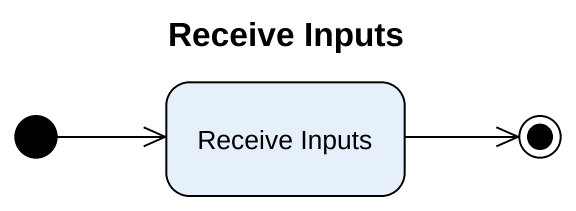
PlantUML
@startuml
title Receive Inputs
hide empty description
state "Receive Inputs" as Receive_Inputs
[*] -right-> Receive_Inputs
Receive_Inputs -right-> [*]
@enduml
